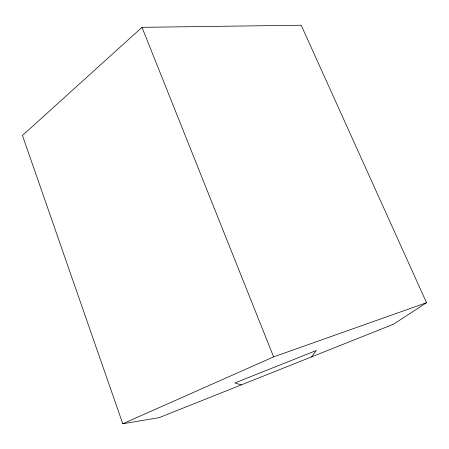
<?xml version="1.0" encoding="UTF-8"?>
<svg xmlns="http://www.w3.org/2000/svg" width="449" height="449" viewBox="0 0 449 449"><rect width="100%" height="100%" fill="white"/><g stroke="black" fill="none" stroke-linecap="round" stroke-linejoin="round"><path stroke-width="0.67" d="M311.578 356.876L316.343 350.484L234.844 382.969L241.287 384.9M142.002 27.333L22.45 135.463L122.762 423.766L159.142 417.643L393.453 324.24L426.55 302.699L301.2 25.234L142.002 27.333L273.615 356.876L426.55 302.699M122.762 423.766L273.615 356.876"/></g></svg>
